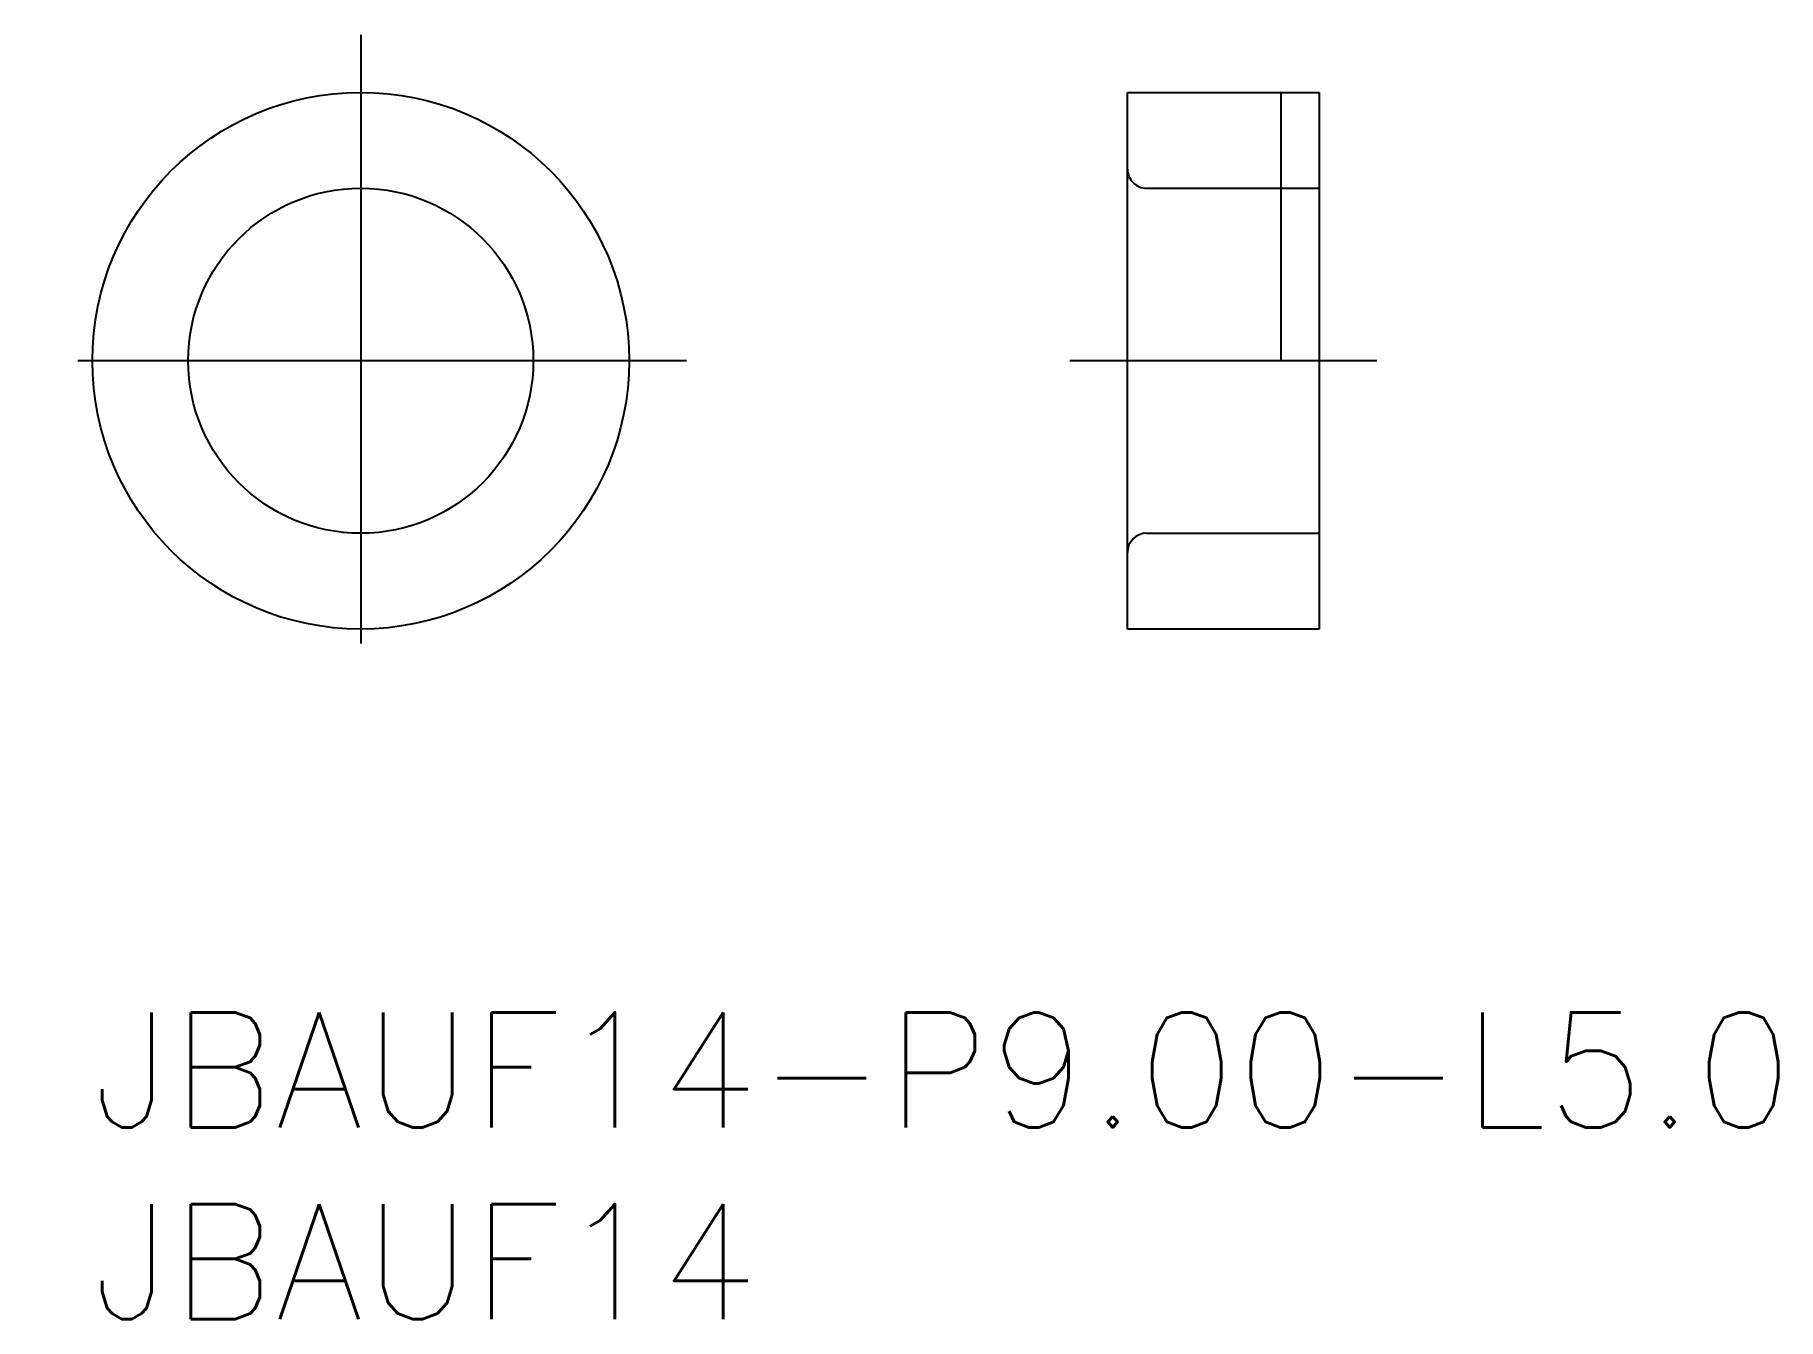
# Model space of a CAD drawing. Extents: x -1.5 to 44, y -8 to 25.5.
import ezdxf

# ---------------------------------------------------------------- set-up
doc = ezdxf.new("R2010")
doc.units = 0
doc.header["$LTSCALE"] = 0.5
doc.linetypes.add('CENTER', pattern=[50.8, 31.75, -6.35, 6.35, -6.35])
doc.linetypes.add('DASHED', pattern=[19.05, 12.7, -6.35])
for name, color, linetype in [('MSM_CENTER', 1, 'CENTER'), ('MSM_CONTINUOUS', 7, 'CONTINUOUS'), ('MSM_DASHED', 4, 'DASHED'), ('MSM_NARROW', 5, 'CONTINUOUS'), ('MSM_PART_NUMBER', 7, 'CONTINUOUS')]:
    doc.layers.add(name, color=color, linetype=linetype)
doc.styles.get("Standard").update_dxf_attribs({"font": 'txt.shx', "height": 3, "bigfont": 'bigfont.shx'})

# ---------------------------------------------------------------- blocks, each defined once
blk = doc.blocks.new('*U2')
at = {"layer": 'MSM_PART_NUMBER'}
blk.add_text('JBAUF14-P9.00-L5.0', height=3, dxfattribs=at).set_placement((0, -3))
blk = doc.blocks.new('*U3')
at = {"layer": 'MSM_PART_NUMBER'}
blk.add_text('JBAUF14', height=3, dxfattribs=at).set_placement((0, -8))

msp = doc.modelspace()

# ---------------------------------------------------------------- linework, layer by layer
at = {"layer": 'MSM_CENTER'}
for p, q in [((7, 25.5), (7, 8.5)), ((15.5, 17), (-1.5, 17)), ((33.5, 17), (25.5, 17))]:
    msp.add_line(p, q, dxfattribs=at)
at = {"layer": 'MSM_CONTINUOUS'}
for p, q in [((27, 24), (32, 24)), ((27, 10), (27, 24)), ((32, 24), (32, 10)), ((27.5, 12.5), (32, 12.5)), ((32, 10), (27, 10))]:
    msp.add_line(p, q, dxfattribs=at)
for radius in [7, 4.5]:
    msp.add_circle((7, 17), radius, dxfattribs=at)
msp.add_arc((27.5, 12), 0.5, 90, 180, dxfattribs=at)
at = {"layer": 'MSM_DASHED'}
msp.add_line((27.5, 21.5), (32, 21.5), dxfattribs=at)
msp.add_arc((27.5, 22), 0.5, 180, 270, dxfattribs=at)
at = {"layer": 'MSM_NARROW'}
msp.add_line((31, 24), (31, 17), dxfattribs=at)

# ---------------------------------------------------------------- block references
at = {"layer": 'MSM_CONTINUOUS'}
for name in ['*U2', '*U3']:
    msp.add_blockref(name, (0, 0), dxfattribs=at)

doc.saveas('drawing.dxf')
